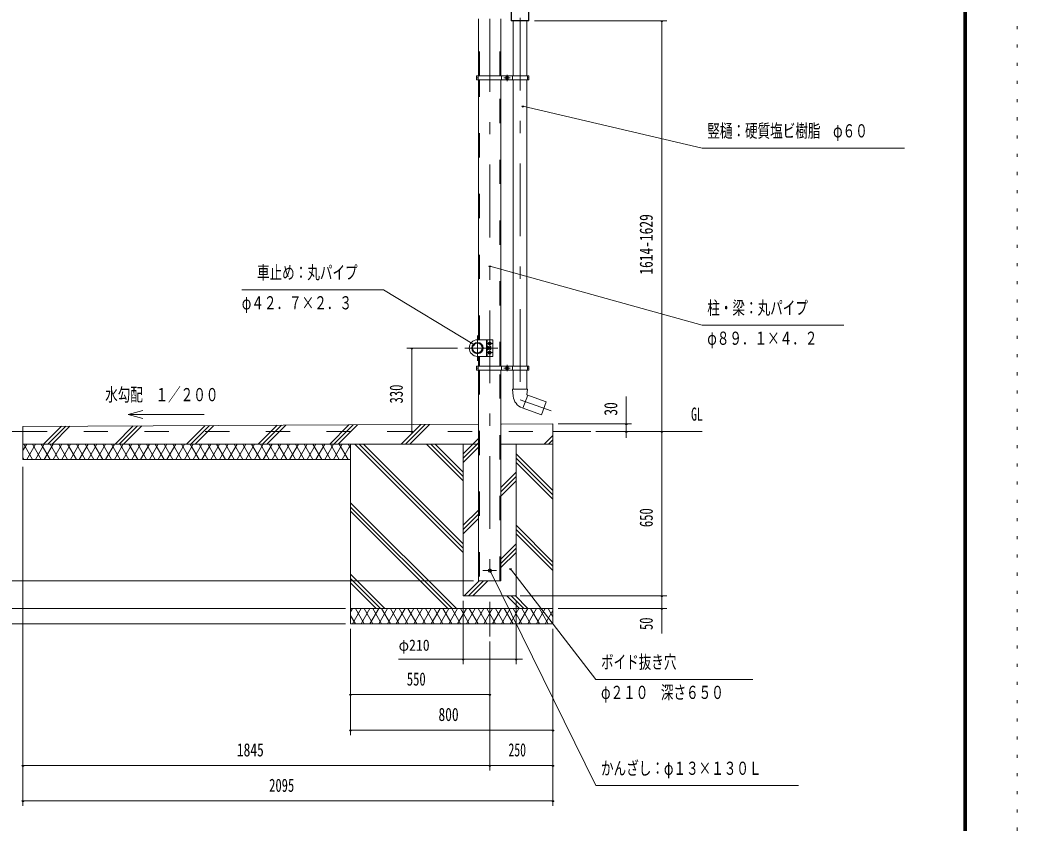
# Model space of a CAD drawing. Units: millimetres, scale not verified, with parts at other scales. Extents: x -25848 to 25858, y -10500 to 10500.
# Drawn here: x 16004 to 25858, y -2775 to 5162 of the extents above; entities that cross this region are included whole.
import ezdxf
from ezdxf.enums import TextEntityAlignment as Align

# ---------------------------------------------------------------- set-up
doc = ezdxf.new("R2010")
doc.units = ezdxf.units.MM
doc.header["$LTSCALE"] = 60
for name, pattern in [('USER2', [10, 4, -6]), ('USER3', [24, 12, -5, 2, -5]), ('USER4', [3, 0.5, -2.5])]:
    doc.linetypes.add(name, pattern=pattern)
for name, color, linetype, lineweight in [('0-6_2-02BOLD', 7, 'Continuous', 18), ('0-7_2-12HIDDEN', 3, 'USER2', 18), ('0-8_2-22CENTER', 3, 'USER3', 18), ('0-9_2-42THIN', 4, 'Continuous', 18), ('0-A_2-52DIM', 3, 'Continuous', 18), ('0-B_2-62HATCH', 2, 'Continuous', 18), ('0-C_F-F1PAPER', 5, 'Continuous', 18), ('0-D_F-E_J_ADD', 5, 'USER4', 18)]:
    doc.layers.add(name, color=color, linetype=linetype, lineweight=lineweight)
doc.styles.add('ＭＳ ゴシック', font='')
doc.styles.get('ＭＳ ゴシック').set_extended_font_data('MS Gothic')

msp = doc.modelspace()

# ---------------------------------------------------------------- linework, layer by layer
at = {"layer": '0-6_2-02BOLD'}
for p, q in [((20535.02, 5172.43), (20535.02, 4609.93)), ((20757.77, 4609.93), (20757.77, 5172.43)), ((20877.16, 5152.53), (20877.16, 4609.93)), ((21014.66, 4609.93), (21014.66, 5152.53)), ((20515.77, 4589.93), (20531.02, 4589.93)), ((20531.02, 4609.93), (20531.02, 4569.93)), ((20535.02, 4569.93), (20535.02, 2002.43)), ((20757.77, 1741.42), (20757.77, 4569.93)), ((20761.77, 4569.93), (20761.77, 4609.93)), ((20873.16, 4609.93), (20873.16, 4569.93)), ((20877.16, 4569.93), (20877.16, 1741.42)), ((21014.66, 1741.42), (21014.66, 4569.93)), ((21018.66, 4569.93), (21018.66, 4609.93)), ((21018.66, 4589.93), (21033.91, 4589.93)), ((20621.4, 1837.43), (20621.4, 2002.43)), ((20579.4, 1927.43), (20582.15, 1927.43)), ((20582.15, 1912.43), (20579.4, 1912.43)), ((20621.4, 1934.37), (20632.63, 1934.37)), ((20632.63, 1927.15), (20621.4, 1927.15)), ((20621.4, 1912.71), (20632.63, 1912.71)), ((20646.4, 1927.43), (20633.9, 1927.43)), ((20633.9, 1912.43), (20646.4, 1912.43)), ((20655.13, 1927.15), (20646.4, 1927.15)), ((20646.4, 1912.71), (20655.13, 1912.71)), ((20535.02, 1837.43), (20535.02, 1741.42)), ((20531.02, 1721.42), (20515.77, 1721.42)), ((20531.02, 1741.42), (20531.02, 1701.43)), ((20535.02, 1701.43), (20535.02, -380.07)), ((20761.77, 1701.43), (20761.77, 1741.42)), ((20873.16, 1741.42), (20873.16, 1701.43)), ((20877.16, 1701.43), (20877.16, 1512.77)), ((21014.66, 1512.77), (21014.66, 1701.43)), ((21018.66, 1701.43), (21018.66, 1741.42)), ((21033.91, 1721.42), (21018.66, 1721.42)), ((20872.16, 1512.77), (20878.31, 1445.1)), ((20975.13, 1325.83), (21022.16, 1455.04)), ((16033.9, 1094.93), (15658.9, 1094.93)), ((20535.02, 1166.42), (16033.9, 1144.93)), ((21271.39, 1094.93), (21646.39, 1094.93)), ((20535.02, 969.93), (16033.9, 969.93)), ((20383.89, -530.07), (20383.89, 969.93)), ((20757.77, 969.93), (21271.39, 969.93)), ((21271.39, -655.07), (19271.4, -655.07))]:
    msp.add_line(p, q, dxfattribs=at)
for points in [[(21026.2, 5155.53), (21031.2, 5160.53), (21031.2, 5265.03), (21034.19, 5265.03), (21034.19, 5152.53), (20859.2, 5152.53), (20859.2, 5265.03), (20862.19, 5265.03), (20862.19, 5160.53), (20867.19, 5155.53)], [(20515.77, 4609.93), (21033.91, 4609.93), (21033.91, 4569.93), (20515.77, 4569.93)], [(20804.97, 4597.15), (20804.97, 4582.71), (20817.47, 4575.5), (20829.96, 4582.71), (20829.96, 4597.15), (20817.47, 4604.36)], [(20633.9, 1972.15), (20633.9, 1957.71), (20646.4, 1950.5), (20658.9, 1957.71), (20658.9, 1972.15), (20646.4, 1979.36)], [(20579.4, 1912.43), (20576.9, 1914.93), (20576.9, 1924.93), (20579.4, 1927.43)], [(20633.9, 1882.15), (20633.9, 1867.71), (20646.4, 1860.5), (20658.9, 1867.71), (20658.9, 1882.15), (20646.4, 1889.36)], [(20656.4, 1907.68), (20656.4, 1932.18), (20655.13, 1934.37), (20646.4, 1934.37), (20646.4, 1905.5), (20655.13, 1905.5)], [(21033.91, 1741.42), (20515.77, 1741.42), (20515.77, 1701.43), (21033.91, 1701.43)], [(20829.96, 1728.64), (20817.47, 1735.86), (20804.97, 1728.64), (20804.97, 1714.21), (20817.47, 1706.99), (20829.96, 1714.21)]]:
    msp.add_lwpolyline(points, close=True, dxfattribs=at)
for points in [[(20526.4, 2002.43), (20676.39, 2002.43), (20676.39, 1837.43), (20526.4, 1837.43)], [(20632.63, 1934.37), (20633.9, 1932.18), (20633.9, 1907.68), (20632.63, 1905.5), (20621.4, 1905.5)], [(20535.02, -380.07), (20757.77, -380.07), (20757.77, 1701.43)], [(20872.16, 1512.77), (21019.66, 1512.77), (21014.66, 1457.77), (21204.68, 1388.61), (21157.66, 1259.4), (20968.22, 1328.35)], [(16033.9, 1144.93), (16033.9, 819.93), (19271.4, 819.93)], [(19271.4, 969.93), (19271.4, -805.07), (21271.39, -805.07), (21271.39, 1169.93), (20757.77, 1167.48)], [(20908.9, 969.93), (20908.9, -530.07), (20383.89, -530.07)]]:
    msp.add_lwpolyline(points, dxfattribs=at)
for centre, radius in [((20817.47, 4589.93), 15.62), ((20817.47, 4589.93), 12.25), ((20526.4, 1919.93), 56.25), ((20523.52, 1919.93), 53.38), ((20646.4, 1964.93), 15.62), ((20646.4, 1964.93), 12.25), ((20523.52, 1919.93), 47.62), ((20646.4, 1874.93), 15.62), ((20646.4, 1874.93), 12.25), ((20817.47, 1721.42), 15.62), ((20817.47, 1721.42), 12.25), ((20646.4, -280.07), 16.25)]:
    msp.add_circle(centre, radius, dxfattribs=at)
for centre, radius, start, end in [((20526.4, 1919.93), 82.5, 90, 270), ((20628.1, 1930.76), 5.79, 321.46857, 360), ((20612.62, 1919.93), 21.27, 340.17088, 19.83133), ((20628.1, 1909.1), 5.79, 0, 38.54623), ((20635.12, 1919.93), 21.27, 340.16867, 19.82912), ((20650.6, 1909.1), 5.79, 0, 38.53143), ((20650.61, 1930.76), 5.79, 321.45377, 0), ((21015.25, 1457.55), 137.5, 185.19513, 249.99989)]:
    msp.add_arc(centre, radius, start, end, dxfattribs=at)
at = {"layer": '0-7_2-12HIDDEN'}
for p, q in [((20545.52, 4609.93), (20545.52, 5172.43)), ((20747.27, 4609.93), (20747.27, 5172.43)), ((20545.52, 2002.43), (20545.52, 4569.93)), ((20747.27, 1741.42), (20747.27, 4569.93)), ((20613.4, 1837.43), (20613.4, 2002.43)), ((20545.52, 1837.43), (20545.52, 1741.42)), ((20545.52, 1701.43), (20545.52, -380.07)), ((20747.27, -380.07), (20747.27, 1701.43)), ((16033.9, 1094.93), (21271.39, 1094.93))]:
    msp.add_line(p, q, dxfattribs=at)
at = {"layer": '0-8_2-22CENTER'}
for p, q in [((20646.4, 5172.43), (20646.4, -930.07)), ((20848.72, 4589.93), (20786.21, 4589.93)), ((20817.47, 4558.68), (20817.47, 4621.18)), ((20526.4, 2044.93), (20526.4, 1794.93)), ((20726.4, 1919.93), (20401.4, 1919.93)), ((20615.14, 1964.93), (20677.65, 1964.93)), ((20679.28, 1874.93), (20615.14, 1874.93)), ((20848.72, 1721.42), (20786.21, 1721.42)), ((20817.47, 1690.18), (20817.47, 1752.67)), ((20714.4, -280.07), (20578.39, -280.07))]:
    msp.add_line(p, q, dxfattribs=at)
msp.add_lwpolyline([(20945.91, 5184.84), (20945.91, 1409.63), (21252.77, 1297.94)], dxfattribs=at)
at = {"layer": '0-9_2-42THIN'}
for p, q in [((20577.4, 1925.43), (20582.38, 1925.43)), ((20582.38, 1914.43), (20577.4, 1914.43)), ((20646.4, 1925.43), (20633.9, 1925.43)), ((20633.9, 1914.43), (20646.4, 1914.43))]:
    msp.add_line(p, q, dxfattribs=at)
at = {"layer": '0-A_2-52DIM'}
for p, q in [((22396.4, 5152.53), (21088.64, 5152.53)), ((22356.4, 5152.53), (22336.4, 5152.53)), ((22346.4, -900.07), (22346.4, 5152.53)), ((20984, 4310.98), (20964, 4310.98)), ((20656.4, 2729.28), (20636.4, 2729.28)), ((22746.4, 2144.93), (20646.4, 2729.28)), ((22746.4, 2144.93), (24146.39, 2144.93)), ((20326.4, 1919.93), (19826.39, 1919.93)), ((19886.4, 1919.93), (19866.4, 1919.93)), ((19876.4, 1919.93), (19876.4, 1094.93)), ((20499.48, 1956.41), (20479.48, 1956.41)), ((21996.39, 1032.16), (21996.39, 1439.93)), ((17219.55, 1301.46), (17074.67, 1262.63)), ((19886.4, 1094.93), (19866.4, 1094.93)), ((21321.39, 1169.93), (22046.39, 1169.93)), ((21696.39, 1094.93), (22746.39, 1094.93)), ((22006.39, 1169.93), (21986.39, 1169.93)), ((22006.39, 1094.93), (21986.39, 1094.93)), ((22356.39, 1094.93), (22336.39, 1094.93)), ((16033.9, 744.93), (16033.9, -2605.07)), ((20663.94, -287.37), (20643.94, -287.37)), ((20862.05, -261.65), (20842.05, -261.65)), ((21696.39, -1355.07), (20852.05, -261.65)), ((20485.02, -380.07), (14558.9, -380.07)), ((20383.89, -1205.07), (20383.89, -580.07)), ((20908.9, -580.07), (20908.9, -1205.07)), ((22396.39, -530.07), (20946.39, -530.07)), ((22356.39, -530.07), (22336.39, -530.07)), ((14208.89, -655.07), (19221.4, -655.07)), ((21321.39, -655.07), (22396.39, -655.07)), ((22356.39, -655.07), (22336.39, -655.07)), ((14208.89, -805.07), (19221.4, -805.07)), ((19271.4, -855.07), (19271.4, -1905.07)), ((21271.39, -2605.07), (21271.39, -855.07)), ((20646.4, -980.07), (20646.4, -2255.07)), ((20971.39, -1155.07), (19746.4, -1155.07)), ((20393.89, -1155.07), (20373.89, -1155.07)), ((20918.9, -1155.07), (20898.9, -1155.07)), ((23246.4, -1355.07), (21696.39, -1355.07)), ((19281.4, -1505.07), (19261.4, -1505.07)), ((19271.4, -1505.07), (20646.4, -1505.07)), ((20656.4, -1505.07), (20636.4, -1505.07)), ((19281.4, -1855.07), (19261.4, -1855.07)), ((19271.4, -1855.07), (21271.39, -1855.07)), ((21281.39, -1855.07), (21261.39, -1855.07)), ((16043.9, -2205.07), (16023.9, -2205.07)), ((21271.39, -2205.07), (16033.9, -2205.07)), ((20656.4, -2205.07), (20636.4, -2205.07)), ((21281.39, -2205.07), (21261.39, -2205.07)), ((16043.9, -2555.07), (16023.9, -2555.07)), ((16033.9, -2555.07), (21271.39, -2555.07)), ((21281.39, -2555.07), (21261.39, -2555.07))]:
    msp.add_line(p, q, dxfattribs=at)
for points in [[(24746.4, 3894.93), (22746.4, 3894.93), (20974, 4310.98)], [(20489.48, 1956.41), (19596.39, 2494.93), (18196.39, 2494.93)], [(17824.66, 1262.63), (17074.67, 1262.63), (17219.55, 1223.81)], [(20653.94, -287.37), (21696.39, -2405.07), (23696.4, -2405.07)]]:
    msp.add_lwpolyline(points, dxfattribs=at)
for centre in [(22346.4, 5152.53), (20974, 4310.98), (20646.4, 2729.28), (19876.4, 1919.93), (20489.48, 1956.41), (19876.4, 1094.93), (21996.39, 1169.93), (21996.39, 1094.93), (22346.39, 1094.93), (20653.94, -287.37), (20852.05, -261.65), (22346.39, -530.07), (22346.39, -655.07), (20383.89, -1155.07), (20908.9, -1155.07), (19271.4, -1505.07), (20646.4, -1505.07), (19271.4, -1855.07), (21271.39, -1855.07), (16033.9, -2205.07), (20646.4, -2205.07), (21271.39, -2205.07), (16033.9, -2555.07), (21271.39, -2555.07)]:
    msp.add_arc(centre, 10, 180, 0, dxfattribs=at)
at = {"layer": '0-B_2-62HATCH'}
for p, q in [((16236.33, 969.93), (16413.14, 1146.74)), ((16455.77, 1146.94), (16278.75, 969.93)), ((16321.18, 969.93), (16498.4, 1147.15)), ((16943.44, 969.93), (17123.64, 1150.13)), ((17166.27, 1150.34), (16985.86, 969.93)), ((17028.29, 969.93), (17208.9, 1150.54)), ((17650.54, 969.93), (17834.14, 1153.52)), ((17876.77, 1153.73), (17692.97, 969.93)), ((17735.39, 969.93), (17919.4, 1153.93)), ((18544.63, 1156.92), (18357.65, 969.93)), ((18400.08, 969.93), (18587.27, 1157.12)), ((18442.5, 969.93), (18629.9, 1157.32)), ((19255.13, 1160.31), (19064.76, 969.93)), ((19107.18, 969.93), (19297.76, 1160.51)), ((19340.39, 1160.71), (19149.61, 969.93)), ((19771.87, 969.93), (19965.63, 1163.7)), ((20008.26, 1163.9), (19814.29, 969.93)), ((19856.71, 969.93), (20050.89, 1164.11)), ((20761.39, 1167.5), (20757.77, 1163.88)), ((20535.02, 1025.98), (20383.89, 874.86)), ((21186.07, 969.93), (21271.39, 1055.25)), ((21271.39, 1012.82), (21228.5, 969.93)), ((16033.9, 905.85), (16070.89, 969.93)), ((16042.03, 969.93), (16128.63, 819.93)), ((16157.49, 969.93), (16070.89, 819.93)), ((16128.63, 969.93), (16215.23, 819.93)), ((16157.49, 819.93), (16244.1, 969.93)), ((16301.83, 819.93), (16215.23, 969.93)), ((16244.1, 819.93), (16330.7, 969.93)), ((16301.83, 969.93), (16388.43, 819.93)), ((16417.3, 969.93), (16330.7, 819.93)), ((16475.04, 819.93), (16388.44, 969.93)), ((16417.3, 819.93), (16503.9, 969.93)), ((16475.04, 969.93), (16561.64, 819.93)), ((16590.51, 969.93), (16503.9, 819.93)), ((16648.24, 819.93), (16561.64, 969.93)), ((16590.51, 819.93), (16677.11, 969.93)), ((16648.24, 969.93), (16734.85, 819.93)), ((16763.71, 969.93), (16677.11, 819.93)), ((16821.45, 819.93), (16734.85, 969.93)), ((16763.71, 819.93), (16850.32, 969.93)), ((16821.45, 969.93), (16908.05, 819.93)), ((16936.92, 969.93), (16850.32, 819.93)), ((16994.65, 819.93), (16908.05, 969.93)), ((16936.92, 819.93), (17023.52, 969.93)), ((16994.65, 969.93), (17081.26, 819.93)), ((17110.12, 969.93), (17023.52, 819.93)), ((17167.86, 819.93), (17081.26, 969.93)), ((17110.12, 819.93), (17196.73, 969.93)), ((17167.86, 969.93), (17254.46, 819.93)), ((17283.33, 969.93), (17196.73, 819.93)), ((17341.07, 819.93), (17254.46, 969.93)), ((17283.33, 819.93), (17369.93, 969.93)), ((17341.07, 969.93), (17427.67, 819.93)), ((17456.53, 969.93), (17369.93, 819.93)), ((17514.27, 819.93), (17427.67, 969.93)), ((17456.54, 819.93), (17543.13, 969.93)), ((17514.27, 969.93), (17600.87, 819.93)), ((17629.74, 969.93), (17543.13, 819.93)), ((17687.48, 819.93), (17600.87, 969.93)), ((17629.74, 819.93), (17716.34, 969.93)), ((17687.48, 969.93), (17774.07, 819.93)), ((17802.95, 969.93), (17716.34, 819.93)), ((17860.68, 819.93), (17774.08, 969.93)), ((17802.95, 819.93), (17889.54, 969.93)), ((17860.68, 969.93), (17947.28, 819.93)), ((17976.15, 969.93), (17889.54, 819.93)), ((18033.88, 819.93), (17947.28, 969.93)), ((17976.15, 819.93), (18062.75, 969.93)), ((18033.88, 969.93), (18120.49, 819.93)), ((18149.35, 969.93), (18062.75, 819.93)), ((18207.09, 819.93), (18120.49, 969.93)), ((18149.35, 819.93), (18235.96, 969.93)), ((18207.09, 969.93), (18293.69, 819.93)), ((18322.56, 969.93), (18235.96, 819.93)), ((18380.29, 819.93), (18293.69, 969.93)), ((18322.56, 819.93), (18409.16, 969.93)), ((18380.29, 969.93), (18466.9, 819.93)), ((18495.76, 969.93), (18409.16, 819.93)), ((18553.5, 819.93), (18466.9, 969.93)), ((18495.76, 819.93), (18582.37, 969.93)), ((18553.5, 969.93), (18640.1, 819.93)), ((18668.97, 969.93), (18582.37, 819.93)), ((18726.71, 819.93), (18640.1, 969.93)), ((18668.97, 819.93), (18755.57, 969.93)), ((18726.71, 969.93), (18813.31, 819.93)), ((18842.17, 969.93), (18755.57, 819.93)), ((18899.91, 819.93), (18813.31, 969.93)), ((18842.18, 819.93), (18928.78, 969.93)), ((18899.91, 969.93), (18986.51, 819.93)), ((19015.38, 969.93), (18928.78, 819.93)), ((18986.51, 969.93), (19073.12, 819.93)), ((19015.38, 819.93), (19101.98, 969.93)), ((19073.12, 969.93), (19159.72, 819.93)), ((19101.98, 819.93), (19188.59, 969.93)), ((19159.72, 969.93), (19246.32, 819.93)), ((19188.59, 819.93), (19271.4, 963.37)), ((19246.32, 969.93), (19271.4, 926.5)), ((19314.75, 969.93), (20383.89, -99.21)), ((20383.89, -56.78), (19357.18, 969.93)), ((19399.61, 969.93), (20383.89, -14.36)), ((20383.89, 607.9), (20021.86, 969.93)), ((20064.29, 969.93), (20383.89, 650.32)), ((20383.89, 692.75), (20106.72, 969.93)), ((20383.89, 832.43), (20535.02, 983.56)), ((20535.02, 941.13), (20383.89, 790)), ((21270.93, 969.93), (21271.39, 970.4)), ((16042.03, 819.93), (16033.9, 834.01)), ((20908.9, 874.86), (21271.39, 512.36)), ((21271.39, 469.93), (20908.9, 832.43)), ((20908.9, 790), (21271.39, 427.5)), ((20757.77, 541.62), (20908.9, 692.75)), ((20908.9, 650.32), (20757.77, 499.2)), ((20757.77, 456.77), (20908.9, 607.9)), ((19271.4, 391.04), (20317.5, -655.07)), ((19271.4, 348.61), (20275.07, -655.07)), ((20232.65, -655.07), (19271.4, 306.18)), ((20383.89, 167.75), (20535.02, 318.87)), ((20535.02, 276.45), (20383.89, 125.32)), ((20383.89, 82.9), (20535.02, 234.02)), ((20908.9, 167.75), (21271.39, -194.75)), ((21271.39, -237.18), (20908.9, 125.32)), ((20908.9, 82.9), (21271.39, -279.6)), ((20757.77, -165.48), (20908.9, -14.36)), ((20908.9, -56.78), (20757.77, -207.91)), ((20757.77, -250.33), (20908.9, -99.21)), ((19271.4, -316.07), (19610.39, -655.07)), ((19567.97, -655.07), (19271.4, -358.5)), ((20396.39, -526.86), (20543.18, -380.07)), ((20585.61, -380.07), (20435.61, -530.07)), ((20478.03, -530.07), (20628.04, -380.07)), ((19271.4, -400.92), (19525.54, -655.07)), ((20939.75, -655.07), (20814.75, -530.07)), ((20857.18, -530.07), (20982.18, -655.07)), ((21024.61, -655.07), (20896.4, -526.86)), ((19289.62, -655.07), (19271.4, -686.64)), ((19289.62, -805.07), (19376.23, -655.07)), ((19405.09, -805.07), (19318.49, -655.07)), ((19462.83, -655.07), (19376.23, -805.07)), ((19405.09, -655.07), (19491.69, -805.07)), ((19462.83, -805.07), (19549.43, -655.07)), ((19578.3, -805.07), (19491.69, -655.07)), ((19636.03, -655.07), (19549.43, -805.07)), ((19578.3, -655.07), (19664.9, -805.07)), ((19636.03, -805.07), (19722.63, -655.07)), ((19751.5, -805.07), (19664.9, -655.07)), ((19809.24, -655.07), (19722.63, -805.07)), ((19751.5, -655.07), (19838.1, -805.07)), ((19809.24, -805.07), (19895.84, -655.07)), ((19924.71, -805.07), (19838.1, -655.07)), ((19982.44, -655.07), (19895.84, -805.07)), ((19924.71, -655.07), (20011.31, -805.07)), ((19982.44, -805.07), (20069.05, -655.07)), ((20097.91, -805.07), (20011.31, -655.07)), ((20155.65, -655.07), (20069.05, -805.07)), ((20097.91, -655.07), (20184.52, -805.07)), ((20155.65, -805.07), (20242.25, -655.07)), ((20271.12, -805.07), (20184.52, -655.07)), ((20328.85, -655.07), (20242.25, -805.07)), ((20271.12, -655.07), (20357.72, -805.07)), ((20328.85, -805.07), (20415.46, -655.07)), ((20444.32, -805.07), (20357.72, -655.07)), ((20502.06, -655.07), (20415.46, -805.07)), ((20444.32, -655.07), (20530.93, -805.07)), ((20502.06, -805.07), (20588.66, -655.07)), ((20617.53, -805.07), (20530.93, -655.07)), ((20675.26, -655.07), (20588.66, -805.07)), ((20617.53, -655.07), (20704.13, -805.07)), ((20675.26, -805.07), (20761.87, -655.07)), ((20790.73, -805.07), (20704.13, -655.07)), ((20848.47, -655.07), (20761.87, -805.07)), ((20790.73, -655.07), (20877.33, -805.07)), ((20848.47, -805.07), (20935.07, -655.07)), ((20877.33, -655.07), (20963.94, -805.07)), ((20935.07, -805.07), (21021.68, -655.07)), ((20963.94, -655.07), (21050.54, -805.07)), ((21021.67, -805.07), (21108.27, -655.07)), ((21137.15, -805.07), (21050.54, -655.07)), ((21194.88, -655.07), (21108.27, -805.07)), ((21137.15, -655.07), (21223.74, -805.07)), ((21194.88, -805.07), (21271.39, -672.54)), ((21271.39, -737.6), (21223.74, -655.07)), ((19271.4, -723.5), (19318.49, -805.07))]:
    msp.add_line(p, q, dxfattribs=at)
at = {"layer": '0-C_F-F1PAPER'}
for points in [[(25357.81, -10000), (25357.81, 10100), (-3342.19, 10100), (-3342.19, -10000)], [(25355.3, -9997.5), (25355.3, 10097.5), (-3339.69, 10097.5), (-3339.69, -9997.5)], [(25352.81, -9995), (-3337.19, -9995), (-3337.19, 10095), (25352.81, 10095)], [(25350.31, -9992.5), (25350.31, 10092.5), (-3334.69, 10092.5), (-3334.69, -9992.5)], [(25347.81, -9990), (-3332.19, -9990), (-3332.19, 10090), (25347.81, 10090)], [(25345.31, -9987.5), (25345.31, 10087.5), (-3329.69, 10087.5), (-3329.69, -9987.5)], [(25342.8, -9985), (-3327.19, -9985), (-3327.19, 10085), (25342.8, 10085)], [(25340.31, -9982.5), (25340.31, 10082.5), (-3324.69, 10082.5), (-3324.69, -9982.5)], [(25337.81, -9980), (25337.81, 10080), (-3322.19, 10080), (-3322.19, -9980)], [(25335.31, -9977.5), (25335.31, 10077.5), (-3319.69, 10077.5), (-3319.69, -9977.5)], [(25332.81, -9975), (-3317.19, -9975), (-3317.19, 10075), (25332.81, 10075)]]:
    msp.add_lwpolyline(points, close=True, dxfattribs=at)
at = {"layer": '0-D_F-E_J_ADD'}
msp.add_lwpolyline([(25857.81, -10500), (-3842.19, -10500), (-3842.19, 10500), (25857.81, 10500)], close=True, dxfattribs=at)

# ---------------------------------------------------------------- texts
at = {"layer": '0-A_2-52DIM', "color": 7, "style": 'ＭＳ ゴシック'}
for s, height, width, p in [('竪樋：硬質塩ビ樹脂\u3000φ６０', 130.2, 0.7, (22796.39, 3962.69)), ('車止め：丸パイプ', 130.2, 0.7, (18346.39, 2562.7)), ('φ４２．７×２．３', 130.2, 0.7, (18196.39, 2262.7)), ('柱・梁：丸パイプ', 130.2, 0.7, (22796.39, 2212.7)), ('φ８９．１×４．２', 130.2, 0.7, (22796.39, 1912.7)), ('水勾配\u3000１／２００', 130.2, 0.7, (16846.2, 1355.4)), ('GL', 130.2, 0.65, (22636.4, 1162.7)), ('φ210', 110.7, 0.9, (19746.4, -1105.07)), ('ボイド抜き穴', 130.2, 0.7, (21746.4, -1287.3)), ('550', 130.2, 0.7, (19827.4, -1455.07)), ('φ２１０\u3000深さ６５０', 130.2, 0.7, (21746.4, -1587.3)), ('800', 130.2, 0.75, (20139.99, -1805.07)), ('1845', 130.2, 0.75, (18147.92, -2155.07)), ('250', 130.2, 0.65, (20832.06, -2155.07)), ('かんざし：φ１３×１３０Ｌ', 130.2, 0.7, (21746.4, -2337.3)), ('2095', 130.2, 0.7, (18466.64, -2505.07))]:
    msp.add_text(s, height=height, dxfattribs=dict(at, width=width)).set_placement(p, align=Align.BOTTOM_LEFT)
for s, width, p in [('1614-1629', 0.75, (22296.39, 2644.97)), ('330', 0.7, (19826.39, 1372.6)), ('30', 0.75, (21946.39, 1251.62)), ('650', 0.7, (22296.39, 150.49)), ('50', 0.7, (22296.39, -866.79))]:
    msp.add_text(s, height=130.2, rotation=90, dxfattribs=dict(at, width=width)).set_placement(p, align=Align.BOTTOM_LEFT)

doc.saveas('drawing.dxf')
